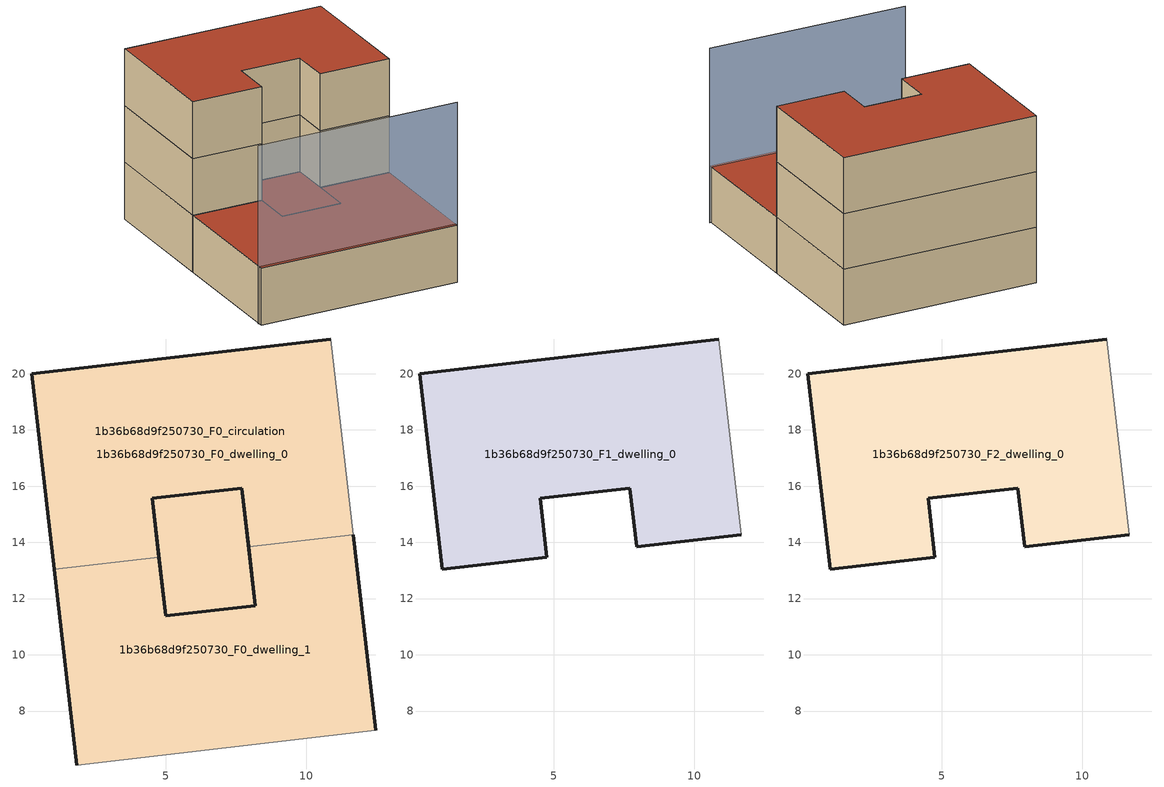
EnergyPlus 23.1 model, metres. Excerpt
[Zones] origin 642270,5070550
1b36b68d9f250730_F0_dwelling_0
 floor ground (EU_floor_Construction): 10.86,21.23 11.67,14.27 7.95,13.84 7.71,15.93 4.52,15.56 4.76,13.47 1.04,13.04 0.24,20 z0; 7.71,15.93 7.95,13.84 8.19,11.75 5,11.38 4.76,13.47 4.52,15.56 z0
 wall outside (EU_wall_Construction): 4.76,13.47 4.52,15.56 7.71,15.93 7.95,13.84 / 10.86,21.23 0.24,20 1.04,13.04 z0:3
 wall adiabatic (EU_wall_Construction): 11.67,14.27 10.86,21.23 z0:3
 wall to 1b36b68d9f250730_F0_dwelling_1 (EU_wall_Construction): 1.04,13.04 4.76,13.47 / 7.95,13.84 11.67,14.27 z0:3
 roof outside (EU_floor_Construction): 8.19,11.75 7.95,13.84 7.71,15.93 4.52,15.56 4.76,13.47 5,11.38 z3
1b36b68d9f250730_F0_dwelling_1
 floor ground (EU_floor_Construction): 11.67,14.27 12.48,7.31 1.85,6.08 1.04,13.04 4.76,13.47 5,11.38 8.19,11.75 7.95,13.84 z0; 7.71,15.93 7.95,13.84 8.19,11.75 5,11.38 4.76,13.47 4.52,15.56 z0
 wall outside (EU_wall_Construction): 12.48,7.31 11.67,14.27 / 7.95,13.84 8.19,11.75 5,11.38 4.76,13.47 / 1.04,13.04 1.85,6.08 z0:3
 wall adiabatic (EU_wall_Construction): 1.85,6.08 12.48,7.31 z0:3
 roof outside (EU_roof_Construction): 12.48,7.31 11.67,14.27 7.95,13.84 8.19,11.75 5,11.38 4.76,13.47 1.04,13.04 1.85,6.08 z3; 8.19,11.75 7.95,13.84 7.71,15.93 4.52,15.56 4.76,13.47 5,11.38 z3
1b36b68d9f250730_F0_circulation
 floor ground (EU_floor_Construction): 10.86,21.23 11.67,14.27 7.95,13.84 7.71,15.93 4.52,15.56 4.76,13.47 1.04,13.04 0.24,20 z0; 7.71,15.93 7.95,13.84 8.19,11.75 5,11.38 4.76,13.47 4.52,15.56 z0; 11.67,14.27 12.48,7.31 1.85,6.08 1.04,13.04 4.76,13.47 5,11.38 8.19,11.75 7.95,13.84 z0
 wall outside (EU_wall_Construction): 5,11.38 8.19,11.75 7.71,15.93 4.52,15.56 5,11.38 z0:3
 roof outside (EU_roof_Construction): 8.19,11.75 7.95,13.84 7.71,15.93 4.52,15.56 4.76,13.47 5,11.38 z3; 11.67,14.27 10.86,21.23 0.24,20 1.04,13.04 4.76,13.47 4.52,15.56 7.71,15.93 7.95,13.84 z3; 12.48,7.31 11.67,14.27 7.95,13.84 8.19,11.75 5,11.38 4.76,13.47 1.04,13.04 1.85,6.08 z3
1b36b68d9f250730_F1_dwelling_0
 floor to 1b36b68d9f250730_F0_dwelling_0 (EU_floor_Construction): 10.86,21.23 11.67,14.27 7.95,13.84 7.71,15.93 4.52,15.56 4.76,13.47 1.04,13.04 0.24,20 z3
 wall outside (EU_wall_Construction): 10.86,21.23 0.24,20 1.04,13.04 4.76,13.47 4.52,15.56 7.71,15.93 7.95,13.84 11.67,14.27 z3:6
 wall adiabatic (EU_wall_Construction): 11.67,14.27 10.86,21.23 z3:6
1b36b68d9f250730_F2_dwelling_0
 floor to 1b36b68d9f250730_F1_dwelling_0 (EU_floor_Construction): 10.86,21.23 11.67,14.27 7.95,13.84 7.71,15.93 4.52,15.56 4.76,13.47 1.04,13.04 0.24,20 z6
 wall outside (EU_wall_Construction): 10.86,21.23 0.24,20 1.04,13.04 4.76,13.47 4.52,15.56 7.71,15.93 7.95,13.84 11.67,14.27 z6:9
 wall adiabatic (EU_wall_Construction): 11.67,14.27 10.86,21.23 z6:9
 roof outside (EU_roof_Construction): 11.67,14.27 10.86,21.23 0.24,20 1.04,13.04 4.76,13.47 4.52,15.56 7.71,15.93 7.95,13.84 z9
shading: 1.77,6.29 12.54,7.5 z0:9.4
[Building]
EU S2 Campaign: North Axis=0; Terrain=City; Solar Distribution=FullExterior
[Site:Location]
Lyon-Bron: Latitude=45.75; Longitude=5; Time Zone=1; Elevation=198
[SizingPeriod:WeatherFileDays]
AnnualSizingPeriod: Begin Month=1; Begin Day of Month=1; End Month=12; End Day of Month=31; Day of Week for Start Day=Monday; Use Weather File Daylight Saving Period=No; Use Weather File Rain and Snow Indicators=No
[MATERIAL]
EU_InternalMass_Material: Roughness=MediumRough; Thickness=0.1; Conductivity=1; Density=1800; Specific Heat=900; Thermal Absorptance=0.9; Solar Absorptance=0.7; Visible Absorptance=0.7
[MATERIAL:NOMASS] Roughness=MediumRough; Thermal Absorptance=0.9; Solar Absorptance=0.7; Visible Absorptance=0.7
Name | Thermal Resistance
EU_wall_NoMass | 0.87146
EU_roof_NoMass | 0.842276
EU_floor_NoMass | 0.496999
[CONSTRUCTION]
EU_wall_Construction: EU_wall_NoMass
EU_roof_Construction: EU_roof_NoMass
EU_floor_Construction: EU_floor_NoMass
EU_InternalMass_Construction: EU_InternalMass_Material
[ZONE] Type=1; Multiplier=1; Ceiling Height=autocalculate; Floor Area=autocalculate; Part of Total Floor Area=Yes
Name | Volume
1b36b68d9f250730_F0_dwelling_0; 1b36b68d9f250730_F0_dwelling_1 | 245.191
1b36b68d9f250730_F1_dwelling_0; 1b36b68d9f250730_F2_dwelling_0 | 204.702
1b36b68d9f250730_F0_circulation | 449.893
[INTERNALMASS] Construction=EU_InternalMass_Construction
Name | Zone or ZoneList | Surface Area
1b36b68d9f250730_F0_dwelling_0_EU_InternalMass | 1b36b68d9f250730_F0_dwelling_0 | 68.2338
1b36b68d9f250730_F0_dwelling_1_EU_InternalMass | 1b36b68d9f250730_F0_dwelling_1 | 68.2338
1b36b68d9f250730_F1_dwelling_0_EU_InternalMass | 1b36b68d9f250730_F1_dwelling_0 | 149.73
1b36b68d9f250730_F2_dwelling_0_EU_InternalMass | 1b36b68d9f250730_F2_dwelling_0 | 149.73
[OTHEREQUIPMENT] Fuel Type=Electricity; Design Level Calculation Method=Watts/Area; Power per Zone Floor Area=1; Fraction Latent=0; Fraction Radiant=0; Fraction Lost=0; Carbon Dioxide Generation Rate=0; EndUse Subcategory=EU_Step8_InternalGains
Name | Zone or ZoneList or Space or SpaceList | Schedule
EU_Step8_InternalGain_1b36b68d9f250730_F0_dwelling_0_f000 | 1b36b68d9f250730_F0_dwelling_0 | EU_Step8_GainSchedule_1b36b68d9f250730_F0_dwelling_0_f000
EU_Step8_InternalGain_1b36b68d9f250730_F0_dwelling_1_f000 | 1b36b68d9f250730_F0_dwelling_1 | EU_Step8_GainSchedule_1b36b68d9f250730_F0_dwelling_1_f000
EU_Step8_InternalGain_1b36b68d9f250730_F1_dwelling_0_f000 | 1b36b68d9f250730_F1_dwelling_0 | EU_Step8_GainSchedule_1b36b68d9f250730_F1_dwelling_0_f000
EU_Step8_InternalGain_1b36b68d9f250730_F2_dwelling_0_f000 | 1b36b68d9f250730_F2_dwelling_0 | EU_Step8_GainSchedule_1b36b68d9f250730_F2_dwelling_0_f000
[ZONEINFILTRATION:DESIGNFLOWRATE]
EU_Circulation_Infiltration_1b36b68d9f250730_F0_circulation: Zone or ZoneList or Space or SpaceList=1b36b68d9f250730_F0_circulation; Schedule=EU_AlwaysOn; Design Flow Rate Calculation Method=Flow/Area; Flow Rate per Floor Area=0.0005; Constant Term Coefficient=1; Temperature Term Coefficient=0; Velocity Term Coefficient=0; Velocity Squared Term Coefficient=0
[ZONEVENTILATION:DESIGNFLOWRATE] Schedule=EU_AlwaysOn; Design Flow Rate Calculation Method=AirChanges/Hour; Air Changes per Hour=0.425; Ventilation Type=Natural; Fan Pressure Rise=0; Fan Total Efficiency=1; Constant Term Coefficient=1; Temperature Term Coefficient=0; Velocity Term Coefficient=0; Velocity Squared Term Coefficient=0; Minimum Indoor Temperature=-100; Maximum Indoor Temperature=100; Delta Temperature=-100; Minimum Outdoor Temperature=-100; Maximum Outdoor Temperature=100; Maximum Wind Speed=40
Name | Zone or ZoneList or Space or SpaceList
EU_ConstantAir_1b36b68d9f250730_F0_dwelling_0 | 1b36b68d9f250730_F0_dwelling_0
EU_ConstantAir_1b36b68d9f250730_F0_dwelling_1 | 1b36b68d9f250730_F0_dwelling_1
EU_ConstantAir_1b36b68d9f250730_F1_dwelling_0 | 1b36b68d9f250730_F1_dwelling_0
EU_ConstantAir_1b36b68d9f250730_F2_dwelling_0 | 1b36b68d9f250730_F2_dwelling_0
[HVACTEMPLATE:THERMOSTAT] Constant Heating Setpoint=20; Constant Cooling Setpoint=50
EU_HeatOnly_1b36b68d9f250730_F0_dwelling_0; EU_HeatOnly_1b36b68d9f250730_F0_dwelling_1; EU_HeatOnly_1b36b68d9f250730_F1_dwelling_0; EU_HeatOnly_1b36b68d9f250730_F2_dwelling_0
[HVACTEMPLATE:ZONE:IDEALLOADSAIRSYSTEM] System Availability Schedule=EU_AlwaysOn; Maximum Heating Supply Air Temperature=50; Minimum Cooling Supply Air Temperature=13; Maximum Heating Supply Air Humidity Ratio=0.0156; Minimum Cooling Supply Air Humidity Ratio=0.0077; Heating Limit=NoLimit; Cooling Limit=NoLimit; Heating Availability Schedule=EU_AlwaysOn; Cooling Availability Schedule=EU_CoolingOff; Dehumidification Control Type=ConstantSensibleHeatRatio; Cooling Sensible Heat Ratio=0.7; Dehumidification Setpoint=60; Humidification Control Type=None; Humidification Setpoint=30; Outdoor Air Method=None; Outdoor Air Flow Rate per Person=0.00944; Outdoor Air Flow Rate per Zone Floor Area=0; Outdoor Air Flow Rate per Zone=0; Demand Controlled Ventilation Type=None; Outdoor Air Economizer Type=NoEconomizer; Heat Recovery Type=None; Sensible Heat Recovery Effectiveness=0.7; Latent Heat Recovery Effectiveness=0.65
Name | Template Thermostat
1b36b68d9f250730_F0_dwelling_0 | EU_HeatOnly_1b36b68d9f250730_F0_dwelling_0
1b36b68d9f250730_F0_dwelling_1 | EU_HeatOnly_1b36b68d9f250730_F0_dwelling_1
1b36b68d9f250730_F1_dwelling_0 | EU_HeatOnly_1b36b68d9f250730_F1_dwelling_0
1b36b68d9f250730_F2_dwelling_0 | EU_HeatOnly_1b36b68d9f250730_F2_dwelling_0
[SIZING:ZONE] Zone Cooling Design Supply Air Temperature Input Method=SupplyAirTemperature; Zone Cooling Design Supply Air Temperature=13; Zone Heating Design Supply Air Temperature Input Method=SupplyAirTemperature; Zone Heating Design Supply Air Temperature=50; Zone Cooling Design Supply Air Humidity Ratio=0.008; Zone Heating Design Supply Air Humidity Ratio=0.008; Cooling Design Air Flow Method=DesignDay; Cooling Design Air Flow Rate=0; Cooling Minimum Air Flow per Zone Floor Area=0.000762; Cooling Minimum Air Flow=0; Cooling Minimum Air Flow Fraction=0.2; Heating Design Air Flow Method=DesignDay; Heating Design Air Flow Rate=0; Heating Maximum Air Flow per Zone Floor Area=0.002032; Heating Maximum Air Flow=0.141576; Heating Maximum Air Flow Fraction=0.3; Account for Dedicated Outdoor Air System=No; Dedicated Outdoor Air System Control Strategy=NeutralSupplyAir; Dedicated Outdoor Air Low Setpoint Temperature for Design=autosize; Dedicated Outdoor Air High Setpoint Temperature for Design=autosize; Zone Load Sizing Method=Sensible Load Only No Latent Load; Zone Latent Cooling Design Supply Air Humidity Ratio Input Method=HumidityRatioDifference; Zone Cooling Design Supply Air Humidity Ratio Difference=0.005; Zone Latent Heating Design Supply Air Humidity Ratio Input Method=HumidityRatioDifference; Zone Humidification Design Supply Air Humidity Ratio Difference=0.005
1b36b68d9f250730_F0_dwelling_0; 1b36b68d9f250730_F0_dwelling_1; 1b36b68d9f250730_F1_dwelling_0; 1b36b68d9f250730_F2_dwelling_0
[SCHEDULE:CONSTANT]
Name | Hourly Value
EU_AlwaysOn | 1
EU_CoolingOff | 0
[SCHEDULE:FILE] Column Number=1; Rows to Skip at Top=0; Number of Hours of Data=8760; Column Separator=Comma; Interpolate to Timestep=No; Minutes per Item=60; Adjust Schedule for Daylight Savings=Yes
Name | File
EU_Step8_GainSchedule_1b36b68d9f250730_F0_dwelling_0_f000 | ../../schedules/1b36b68d9f250730/1b36b68d9f250730_F0_dwelling_0_f000_gain.csv
EU_Step8_GainSchedule_1b36b68d9f250730_F0_dwelling_1_f000 | ../../schedules/1b36b68d9f250730/1b36b68d9f250730_F0_dwelling_1_f000_gain.csv
EU_Step8_GainSchedule_1b36b68d9f250730_F1_dwelling_0_f000 | ../../schedules/1b36b68d9f250730/1b36b68d9f250730_F1_dwelling_0_f000_gain.csv
EU_Step8_GainSchedule_1b36b68d9f250730_F2_dwelling_0_f000 | ../../schedules/1b36b68d9f250730/1b36b68d9f250730_F2_dwelling_0_f000_gain.csv
